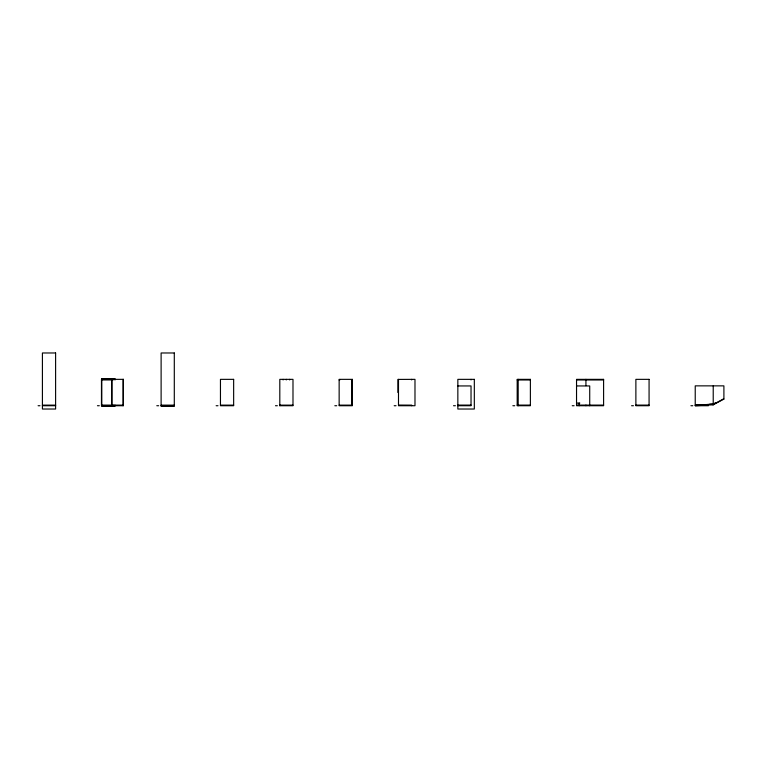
<?xml version="1.0" encoding="UTF-8"?>
<svg xmlns="http://www.w3.org/2000/svg" width="762" height="762" viewBox="0 0 762 762"><rect width="100%" height="100%" fill="white"/><g stroke="black" fill="none" stroke-linecap="round" stroke-linejoin="round"><path stroke-width="1.14" d="M695.23 405.098L708.422 405.098L708.422 405.727L695.23 405.727L695.23 385.858L723.9 385.858L723.9 399.088L713.222 404.822L712.889 404.251L695.858 405.041M279.806 405.727L279.806 379.352L292.989 379.352L292.989 405.727L279.806 405.727L279.949 405.136M286.245 379.943L286.398 379.352M713.803 403.803L715.87 402.698M713.937 403.85L716.042 402.717M712.775 404.698L722.071 399.707M723.9 399.088L723.109 398.812M709.384 404.365L711.641 404.251M695.592 405.117L712.889 404.251M101.765 379.028L114.957 379.028M101.765 379.943L112.043 379.943M352.339 379.943L351.749 379.943L351.749 405.136M339.147 380.009L339.747 380.009M351.415 380.009L352.006 380.009L352.006 405.07M517.188 379.981L530.381 379.981M576.539 379.981L603.599 379.981M457.848 385.943L471.03 385.943L471.03 405.727L457.848 405.727M576.539 385.943L589.721 385.943L589.721 405.727M398.497 392.478L397.907 392.478L397.907 379.419L414.985 379.352L414.985 405.727L398.497 405.727L398.497 379.352M576.539 403.088L579.834 403.088M42.415 405.136L55.607 405.136M101.765 405.098L123.073 405.136M161.115 405.136L174.298 405.136M220.456 405.136L233.648 405.136M279.806 405.136L292.989 405.136M339.147 405.136L352.339 405.136M398.497 405.07L411.69 405.136L411.69 405.727M457.848 405.098L471.03 405.098M517.188 405.098L530.381 405.098M576.539 405.098L603.599 405.098M635.879 405.098L649.072 405.098M38.1 405.727L39.967 405.727M42.415 405.727L55.607 405.727M97.45 405.727L99.308 405.727M156.791 405.727L158.658 405.727M161.115 405.727L174.298 405.727M216.141 405.727L218.008 405.727M275.492 405.727L277.349 405.727M334.832 405.727L336.699 405.727M394.183 405.727L396.04 405.727M453.523 405.727L455.39 405.727M512.874 405.727L514.741 405.727M572.224 405.727L574.081 405.727M631.593 405.727L633.432 405.727M690.924 405.727L692.772 405.727M713.222 385.858L713.222 404.822L695.23 405.727L695.687 405.089M585.93 379.352L585.93 385.686M585.93 405.098L585.93 405.727M579.177 403.088L579.177 405.727M518.179 379.352L518.179 405.727M471.03 379.352L471.03 379.943M411.69 379.352L411.69 379.943M289.693 379.352L289.693 379.943M283.102 379.352L283.102 379.943M123.073 379.352L123.073 405.727M114.957 380.009L114.957 378.762L101.765 378.762L101.765 406.317L114.957 406.317L114.957 405.098M113.186 379.352L113.186 379.943M113.186 405.136L113.186 405.727M111.957 379.352L111.957 405.727M111.652 379.352L111.652 405.727M55.607 352.977L42.415 352.977L42.415 409.023L55.607 409.023L55.607 352.977M174.298 352.977L161.115 352.977L161.115 406.317L174.298 406.317L174.298 352.977M123.377 379.352L101.47 379.352L101.47 405.727L123.377 405.727L123.377 379.352M233.648 379.352L220.456 379.352L220.456 405.727L233.648 405.727L233.648 379.352M352.339 379.352L339.147 379.352L339.147 405.727L352.339 405.727L352.339 379.352M474.326 379.352L457.848 379.352L457.848 409.023L474.326 409.023L474.326 379.352M530.381 379.352L517.188 379.352L517.188 405.727L530.381 405.727L530.381 379.352M603.599 379.352L576.539 379.352L576.539 405.727L603.599 405.727L603.599 379.352M649.072 379.352L635.879 379.352L635.879 405.727L649.072 405.727L649.072 379.352"/></g></svg>
